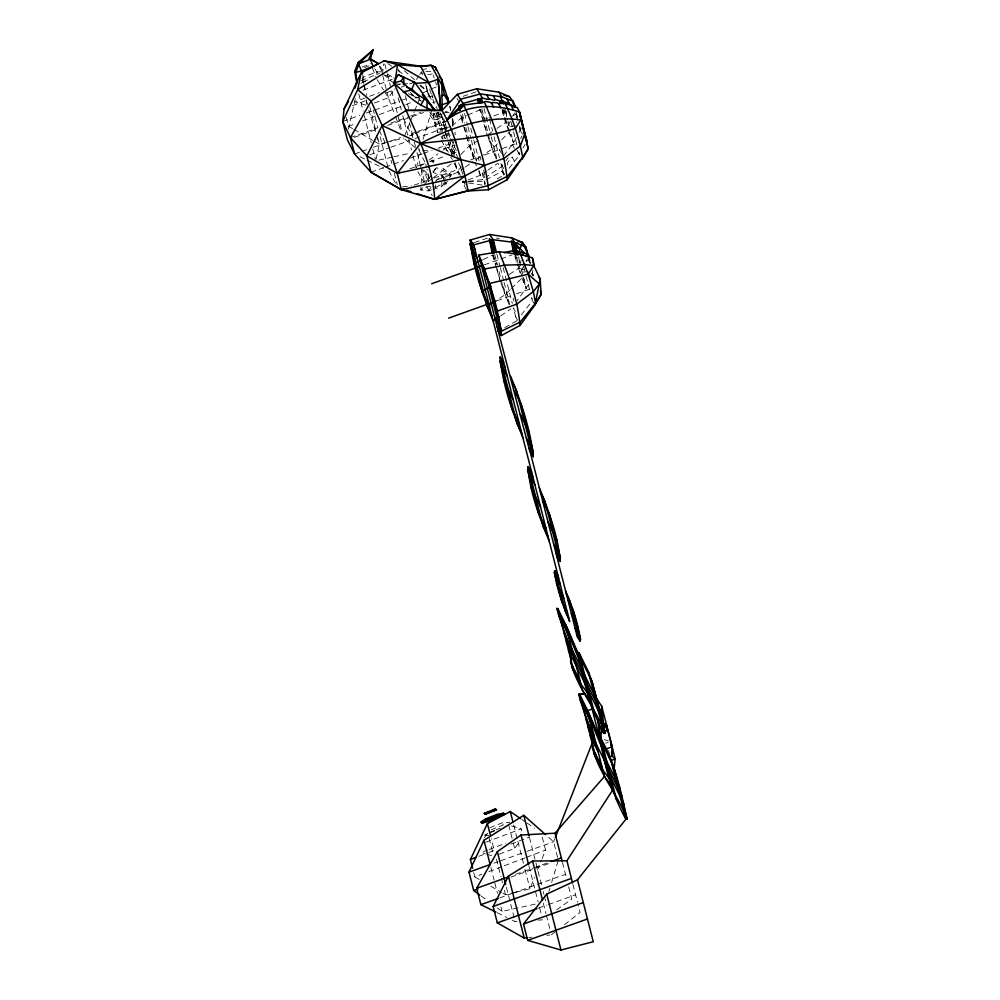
<?xml version="1.0" encoding="UTF-8"?>
<svg xmlns="http://www.w3.org/2000/svg" width="1000" height="1000" viewBox="0 0 1000 1000"><rect width="100%" height="100%" fill="white"/><g stroke="black" fill="none" stroke-linecap="round" stroke-linejoin="round"><path stroke-width="0.75" stroke-dasharray="5 3.75" d="M441.788 182.312L441.763 186.588L432.95 189.438M441.8 178.038L441.812 175.188L433.175 172.638L432.837 167.625M452.762 126.337L452.812 118.8M454.162 155.75L454.775 145.075L445.513 148.387L439.4 149.05M422.05 169.8L420.737 190.025L428.537 190.863L431.475 189.913M428.35 181.612L428.75 175.387L424.038 170.287M440.575 132.025L437.638 132.375L433.562 119.763L434 113.075L436.85 112.525M348.3 129.3L355.363 98.713M382.438 74.4L383.65 63.925M514.412 161.525L512.425 157.487L512.75 155.45M416.662 167.712L419.538 151.175L418.787 148.212M452.825 156.188L454.775 145.075M531.987 274.413L532.863 270.012M376.112 159.25L379.25 144.088L377.725 138.125M497.25 178.85L503.85 175.125L502.013 171.363L502.425 169.4L505.613 165.25M423.1 139.275L432.013 109.513L437.638 132.375M548.938 891.4L549.825 888.425M551.613 882.475L558.3 860.15L553.625 841.8L547.888 836.7M453.738 142.137L450.688 150.963L445.462 143.988M504.95 109.45L503.95 112.3L489.588 117.438M519.325 265.625L518.413 268.225L507.425 275.788M520.25 263.012L521.163 260.413M554.75 838.925L553.625 841.8L524.625 852.188M404.237 136.713L410.012 122.375M410.588 120.938L414.05 112.338M414.637 110.9L416.938 105.175M417.525 103.737L419.25 99.438L408.725 93.125M515.588 892.275L529.95 888.787L534.562 877.312M537.45 870.15L541.487 860.113M542.075 858.675L545.538 850.075L541.838 835.55M520.662 138.713L521.838 135.963M515.275 125.738L507.625 126.725L510.375 121.188M513.138 115.65L514.525 112.888M528.138 271.462L520.487 272.45L523.25 266.913M526.013 261.375L527.388 258.6M516.413 137.438L513.538 142.938L503.612 155.838M519 132.525L520.288 130.062L519.338 125.787M528.425 284.788L517.25 300.55M523.175 147.975L525.025 144.462M445.5 182.162L441.763 186.588L446.037 183.775L447.638 180.75L441.812 175.188L435.288 181.412L435.637 187.413L431.912 186.137M449.775 177.3L451.275 174.713L440.625 166.513M449.825 177.138L451.275 174.713L436.463 167.65L432.05 172.075M416.45 79.488L418.913 75.713M419.738 74.45L421.388 71.938L423.162 75.55M433.175 172.638L436.463 167.65M422.537 187.512L420.737 190.025L428.038 186.275L431.075 186.725M424.325 185L431.425 175.087M431.075 187.325L428.537 190.863L430.9 189.713M502.713 164.887L501.213 166.962L486.2 176.962M505.9 160.85L508.162 157.738M374.412 103.012L388.375 97.75L395.175 88.375M484.375 837.625L487.775 832.938L494.75 830.3M499.3 854.188L514.663 848.4L519.763 841.363M519.888 154.4L518.725 152.05L519.475 155L509.137 168.325L507.287 164.562L507.663 162.575L511.075 157.812L512.425 157.487M521.312 314.925L532.35 300.725L531.6 297.762L533.913 302.462M461.012 154.412L469.25 145.925L478.25 140.512M497.388 143.863L492.088 149.062L483.2 154.9M501.637 139.7L509.075 132.425L512.788 139.975M510.262 289.575L504.95 294.775L497.325 299.775M511.325 288.538L521.938 278.137L525.65 285.7M520.725 126.962L521.25 129M522.587 134.25L518.55 127.8M452.062 125.975L461.188 118.038L466.488 115.575M430.075 161.925L432.337 160.125L435.887 162.862M428.675 181.4L432.262 178.612M433.462 177.675L451.413 163.713M551.362 934.837L554.95 932.038M564.525 924.587L580.087 912.487L577.837 903.65M420.2 166.5L427.788 161.062M429.05 160.162L437.912 153.825M442.975 150.2L445.513 148.387L444.175 143.138M556.6 909.9L571.8 899.038L568.362 885.575M468.663 181.312L482.45 179.625L484.95 177.85M436.725 179.975L457.775 172.375L464.125 167.9M465.4 167L473.038 161.625M488.462 134.275L492.125 131.75M497 128.387L505.538 122.5L511.175 124.025M468 179.975L480.312 175.287L486.625 170.963M487.887 170.1L497.975 163.175L499.963 167.213M500.75 315.812L510.838 308.888M466.7 137.125L474.312 160.738L481.925 155.725M504.837 327.562L516.725 320.838L513.425 307.887L515.962 313.05M512.325 116.137L517.125 113.425M526.388 261.175L529.987 259.15M435.637 187.413L444.275 182.812M485.925 179.825L502.013 171.363M467.812 114.963L482.675 108.775M483.325 259.45L492.6 255.138L497.275 264.625L494.7 254.525M409.363 135.863L413.65 134.15M415.075 133.588L435.05 125.612L445.575 124.85L448.088 125.8M362.175 67.138L370.625 63.812M364.6 67.575L368.825 65.912M379.775 65.938L383.488 71.838L376.763 71.862L363.525 77.05L361.488 82.3L368.475 79.662M360.988 80.65L379.513 73.388M361.075 83.2L367.7 80.612M489.812 827.7L503.05 822.513L509.762 822.475M491.238 829.737L503.15 825.062L503.05 822.513M484.712 834.887L487.362 833.85M490.012 832.812L495.3 830.738M352.537 105.662L367.975 99.8M386.05 92.925L394.387 89.763M401.325 87.125L410.887 83.5M346.337 117.575L348.55 126.287L355.575 123.625M362.587 120.962L377.975 115.113M379.363 114.588L404.375 105.087M405.763 104.562L412.7 101.925M466.35 189.8L462.537 182.05L466.637 180.487M478.812 856.3L487.238 853.1M488.638 852.562L494.25 850.438L491.275 838.713M510.938 844.1L529 837.237M473.725 872.575L474.837 876.938L481.85 874.275M488.875 871.6L502.863 866.287M504.25 865.763L525.112 857.837M526.5 857.312L545.538 850.075M392.275 79.225L363.475 90.075L364.137 92.675M369.637 96.287L379.412 92.6M496.15 829.775L500.337 828.2M485.825 842.2L521.175 828.875L522.163 832.775M487.812 849.987L481.262 852.45L485.412 853.725M489.113 849.488L505.7 843.238M431.812 88.637L436.112 87.1M342.713 121.487L359.637 115.425M366.475 112.975L399.65 101.088M400.95 100.612L406.188 98.737M423.113 92.675L427.337 91.15L432.188 101.487M432.775 102.675L435.487 101.713M350.425 137.625L377.875 127.775L373.338 109.95M390.688 123.188L409.237 116.538M410.675 116.025L420.712 112.425M354.438 137.312L377.3 129.125M387.512 125.463L423.55 112.537M437.137 115.475L441.213 114.012M442.575 113.525L449.363 111.1M436.95 119.062L442.362 117.125M354.588 154.012L360.375 151.938M361.812 151.412L367.6 149.35M373.375 147.275L384.9 143.15M390.588 141.1L400.562 137.525M416.287 131.9L407.675 134.975L402.75 115.612M417.713 131.387L444.7 121.713M369.675 154.838L387.962 148.287M390.812 147.262L409.325 140.625M415.025 138.575L445.138 127.788M485.288 118.987L488.162 117.95M371.037 172.237L383.688 167.7M385.1 167.188L392.137 164.675L391 160.2M393.562 164.163L403.525 160.588M410.65 158.038L422.075 153.938M423.5 153.425L432.1 150.338M437.837 148.287L449.312 144.175L451.562 153.012M409.938 168.8L425.475 163.238L426.613 167.7M429.775 161.688L445.55 156.037M451.275 153.988L457.013 151.925M470.438 160L480.125 156.525L481.262 160.987M484.275 155.037L498.113 150.075M502.262 148.588L518.875 142.637M414.113 185.188L429.65 179.625L426.987 169.2M433.95 178.075L461.188 168.312L459.8 162.85M484.35 264.85L499.575 259.387M500.962 258.888L512.038 254.925M497.137 300.75L512.362 295.3M516.512 293.812L530.363 288.85M494.062 863.138L497.975 861.737M500.625 860.8L523.312 852.663M515.55 874.338L532.663 868.2M534.087 867.688L548.425 862.55M510.875 877.15L549.837 863.188M499.663 897.913L511.175 893.787M512.6 893.275L565.5 874.312M538.35 908.162L546.912 905.1M548.35 904.575L575.588 894.812M463 96.312L476.238 91.862M474.4 242.525L487.625 238.075M442.5 135.838L449.475 133.775M605.638 743.15L608.3 742.438M373.913 141L379.25 144.088L384.988 142.688M386.425 142.338L403.663 138.138M502.863 893.188L505.538 894.725L514.15 892.625M378.825 160.113L392.388 157.125M393.9 156.8L410.487 153.162M497.15 907.775L502.088 911.413L536.775 903.8M432.675 96.137L426.875 96.95M506.938 111.75L503.95 112.3L501.863 108.075L508.562 131.012M514.8 253.938L516.812 258.012L519.8 257.475M421.675 69.7L429.312 68.325M427.75 74.725L432.337 73.9M447.575 121.175L435.337 123.375L428.2 112.137M450.588 126.75L436.825 129.225L435.05 125.612M467.1 182.763L462.537 182.05L467.125 181.5M402.463 186.912L411.512 185.825M528.75 937.562L531.763 937.188M546.838 935.375L549.85 935.013M441.087 116.2L433.738 117.088L429.875 112.375M422.587 150.85L430.238 150.025M415.05 97.975L419.487 97.587M425.887 71.612L431.912 71.175M433.562 119.763L444.087 119M512.4 920.2L515.138 921.55L518.2 921.363M538.088 920.138L542.675 919.85M397.875 84.2L400.962 84.038M402.512 83.95L411.775 83.462M443.925 179.488L441.812 175.188L451.275 174.713M462.537 182.05L466.975 181.875M468.45 181.825L483.237 181.238L484.837 184.488M484.738 835.4L488.762 835.375M496.413 238.175L499.35 238.412M468.625 182.987L485.375 185.575M524.038 269.738L518.413 268.225L517.312 263.888M385.2 75.25L394.888 78.238M366.05 105.225L354.975 101.812L365.45 97.863L367.1 104.35M511.488 825.9L521.175 828.875M486.8 854.15L492.337 855.863M604.25 739.6L608.275 740.875M445.262 111.575L449.212 112.863M394.75 83.188L402.75 85.925M408.363 93.637L420 98.625M425.037 174.112L428.75 175.387L427.925 179.988L422.725 169.425M374.613 68.525L376.763 71.862L379.6 73.138M360.075 156.713L365.562 159.412M366.925 160.087L383.375 168.212M497.325 912.763L506.912 917.5M387.287 73.963L393.625 77.525M348.55 126.287L352.562 128.613M353.888 129.388L372.575 140.225M474.837 876.938L481.512 880.8M490.85 886.225L501.525 892.412M387.85 63.562L391.7 66.2M398.125 70.588L404.538 74.975M521.838 819.475L525.688 822.1M526.975 822.987L534.675 828.25M419.825 85.662L427.337 91.15L429.137 98.212M481.087 895.938L486.025 899.575M421.575 101.275L419.25 99.438L421.188 101.788M404.8 139.075L417.275 149.312M383.575 74.388L392.438 82.15M404.387 70.763L414.712 79.938M420.45 85.037L427.337 91.15L425.5 84.5M410.275 92.362L413.375 95.35M441.575 140.387L445.513 148.387L449.05 152.988M531.413 273.525L533.15 275.775L532.525 272.925M436.3 106.562L435.913 107.287M442.512 130.512L442.425 131.4M533.025 301.75L535.062 304.825M426.675 186.725L432.275 195.562M377.062 79.538L383.525 89.95M384.338 91.25L388.375 97.75L394.925 115.062M445.513 148.387L447.025 150.838M450.788 156.962L452.3 159.4M417.85 171.713L424.35 182.938M433.713 162.625L432.337 160.125L432.587 163.875M388.862 170.912L395.838 183.637M379.375 66.525L382.175 71.762M441.812 175.188L444.888 181M516.075 111.5L516.6 115.625L518.737 119.963M510.1 131.762L505.538 122.5L500.75 106.375M517.2 150.375L519.475 155M512.425 144.388L514.412 148.438M484.4 118.9L479.738 109.425L487.25 135.113L494.675 150.213M501.362 153.375L499.5 149.575L500.6 153.912M503.738 168.625L500.562 162.162L503.85 175.125M502.725 170.7L504.637 174.575M457.125 98.287L459.125 102.35M460.562 115L463.188 122.1L461.287 114.663M484.913 177.763L481.737 171.3L485.062 184.35M484.125 180.7L485.4 183.275M478.675 171.325L482.45 179.625M522.35 276.225L518.413 268.225L520.425 273.888M522.962 277.488L524.2 280M447.925 131.15L453.413 142.287M446.463 130.5L443.762 125.013L447.25 138.675M449.775 137.213L447.8 133.2L448.837 137.3M450.425 138.55L456.35 150.588M435.825 112.837L443.975 129.388M445.85 133.212L447.225 135.988L442.137 116M458.438 158.787L449.888 141.4L453.1 154.012M434 113.075L439.212 123.675M447.938 141.4L454.6 154.938M458.55 162.963L461.188 168.312M460.425 175.287L453.812 161.85L459.137 175.138M463.05 180.637L465.025 184.65M441.1 136.263L442.475 139.037M496.775 269.413L500.112 280.825L507.537 295.925M515.6 316.413L517.5 320.288M444.45 180.55L446.037 183.775M403.512 118.588L412.925 137.725M418.875 149.825L424.812 161.9M379.212 130.512L385.275 142.812M436.7 107.3L437.25 108.525M442.625 129.738L441.287 127.562L441.95 130.975M443.625 134.887L444.3 135.988L444.15 134.9M437.7 112.35L438.15 113.225L438.025 112.487M509.075 132.425L513.538 142.938L511.337 134.288M521.938 278.137L526.413 288.65L518.325 256.9M496.213 158.938L488.212 137.9M509.075 304.65L500.112 280.825M474.85 162.062L476.488 166.025M440.037 112.537L442.3 118.05L441.538 114.412L444.812 129.987M372.375 68.1L375.887 76.675M443.425 135.287L445.288 138.737L444.625 135.312M395.475 116.5L400.938 130.925M445.575 124.85L446.987 128.625M437.85 112.713L438.888 114.688L438.312 112.15M437.438 112.463L439.837 117.325L438.738 112.5M421.388 71.938L422.35 74.763M425.688 84.55L430.525 99.425M429.6 89.2L432.463 97.625M433.263 75.225L434.162 77.912M435.538 82.025L436.475 84.85M368.8 110.087L376.075 133.737M376.525 135.213L379.25 144.088M514.925 256.488L517.537 265.287M492.6 255.138L496.362 267.987M461.188 118.038L466.275 135.65M445.225 131.925L447.163 138.688M448.35 142.825L452.2 156.25M362.612 80.225L363.413 83.225M362.562 73.25L363.725 82.163M516.6 115.625L517.863 120.525M519.175 125.738L520.288 130.062L519.325 126.3M511.025 121.812L513.237 130.475M513.6 131.925L516.912 144.913M505.087 109.75L507.663 119.85M508.025 121.287L509.5 127.062M503.212 109.412L507.625 126.725M528.737 258.463L530.212 264.237M532.413 272.887L533.15 275.775L532.2 272.025M489.538 118.912L492.575 130.85M494.1 136.812L499.412 157.688M484.038 108.45L490.875 135.3M491.262 136.788L496.85 158.737L492.088 149.062L488.075 133.325M523.525 266.087L525.737 274.75M526.1 276.2L530.15 292.075M481.838 108.812L487.713 131.875M480.637 109.162L486.512 132.225M516.812 258.012L517.913 262.337M518.288 263.788L520.487 272.45M514.738 253.787L516.938 262.45M483.537 169.925L485.05 175.875M470.75 128.138L473.4 138.55M473.775 140.037L479.087 160.888M513.1 298.188L513.837 301.062M464.55 113.387L467.587 125.3M467.962 126.788L471 138.7M471.375 140.188L476.675 161.025L469.25 145.925L463.938 125.087M479.075 170.413L480.312 175.287M503.162 267.613L512.288 303.412M462.438 114.125L464.712 123.05M465.85 127.525L474.312 160.738M496.912 254.175L499.95 266.1M500.325 267.587L503.738 281.012M504.125 282.512L509.712 304.462L504.95 294.775L498.375 268.95M493.5 254.875L496.075 264.975M496.438 266.413L499.75 279.387M449.95 106.275L450.712 109.262M449.688 106.512L450.725 110.612M461.562 169.788L462.688 174.213M608.575 750.475L609.688 754.875M444.425 119.95L446.675 128.787M455.35 162.85L457.775 172.375M431.863 94.787L432.587 97.613M432.938 99.025L434.338 104.537M436.438 112.75L441.325 131.938M442.4 136.175L443.125 139M398.638 69.1L399.387 72.062M405.425 95.775L408.7 108.625M409.363 122.475L413.212 137.587M414.35 142.075L415.487 146.537M417.013 152.5L420.462 166.062M420.85 167.575L424.7 182.675M398.2 97.75L401.238 109.663M408.812 139.438L411.475 149.863M412.987 155.812L416.012 167.725M384.762 63.913L387.038 72.888M387.425 74.375L390.85 87.825M391.613 90.812L397.575 114.225M397.95 115.725L402.137 132.162M382.762 75.7L386.062 88.675M387.062 92.562L388.375 97.75M394.312 173.212L397.212 184.613M572.938 884.388L577.463 902.188M380.15 136.713L388.475 169.425M562.463 862.4L566.2 877.075M362.375 77.812L363.862 83.675M364.237 85.138L366.85 95.4M369.825 107.062L376.213 132.15M358.775 93.9L363.137 111.05M364.225 115.312L371.225 142.762M372.75 148.763L375.425 159.262M529.45 837.525L541.675 885.512M543.175 891.45L543.938 894.412M544.312 895.888L545.825 901.812M543.288 903.138L545.975 913.675M546.362 915.188L550.212 930.3M529.038 866.25L538.138 901.988M539.65 907.95L541.538 915.387M513.713 825.013L517.137 838.462M517.888 841.462L523.475 863.375M525 869.35L529.95 888.787M508.713 825.037L512.675 840.612M513.337 843.2L514.663 848.4M506.438 887.362L515.138 921.55M496.475 859.15L500.975 876.825M501.35 878.312L502.488 882.788M504.387 890.25L505.538 894.725M489.087 838.125L493.387 854.987M490.875 867.375L494.113 880.075M494.825 882.9L497.5 893.4M500.938 906.912L502.088 911.413M516.838 114.388L517.463 117.238M529.388 258.688L530.65 264.387M452.65 118.325L453.988 125.988M363.825 84.725L365.112 92.2M366.4 99.675L367.175 104.15M505.962 111.825L506.725 117.25M518.825 257.55L519.6 262.962M528.763 255.837L529.475 261.35M452.212 119.375L452.75 127.837M528.95 258.925L529.125 262.013M516.087 113.2L516.625 122.463M455.05 132.113L455.163 134.913M376.763 71.862L376.863 74.425"/><path stroke-width="1.5" d="M448.812 101.812L441.637 79.425L435.425 67.225L431.163 65.325L419.888 66.087L384 60.925L361.138 72.938L344.113 108.863L342.713 121.487L347.388 139.838L354.588 154.012L371.037 172.237L401.4 189.75L434.675 199.363L466.987 191.1L488.575 189.737C485.275 160.6 475.788 131.875 463.837 105.062L446.763 120.113L460.913 99.113L480.363 94L501.788 96.762L512.925 101.188L515.75 107.413M532.388 257.8L533.75 265.6L540.188 279.05L541.1 294.475L535.062 304.825L520.05 325.45L501.45 335.462C498.6 307.825 489.2 280.863 478.837 255.113L499.113 251.675L520.588 254.55L532.388 257.8L534.225 265.012M578.212 678.637L578.4 674.25M600.05 764.425L600.237 760.037M426.875 108.525L427.262 100.738L410.863 90.138L401.25 81.062L393.413 82.737C405.962 93.325 418.137 107.3 434.9 110.425L414.738 82.3L398.312 74.65L393.413 82.737M570.638 662.062C571.888 643.325 560.625 626.388 556.962 608.387L557.95 608.862L565.825 624.875L577.7 652.412L592.075 681.612L602.025 718.263L605.25 733.35L604.062 733.4C589.938 708.45 583.375 680.263 577.7 652.412L579.075 652.725L588.288 671.45L592.075 681.612L605.25 733.35C595.925 708.538 577.225 687.925 570.638 662.062L580.288 681.7M577.5 879.8L593.263 941.737L560.962 950L527.675 940.387L523.513 924L546.737 894.137L577.5 879.8L625.9 819.188L627.087 819.137C617.775 794.325 599.075 773.713 592.475 747.85C593.737 729.112 582.463 712.188 578.812 694.175L584.862 693.75M499.487 316.675L493.175 321.012C482.713 295.087 472.75 267.9 470.262 240.025L489.588 234.462L511.688 237.887L522.325 242.4L525.8 246.912L528.425 257.262M613.975 770.2L615.15 759.013L610.95 741.725L601.737 706.325L595.325 696.562M488.575 189.737L507.175 179.737C504.688 153.025 495.25 126.762 484.4 102.2L485.125 101.475L489.513 102.05L491.65 103.175L493.5 106.925M520.05 325.45C517.925 300.062 508.663 275.287 499.113 251.675M500.763 107.9L498.762 103.85L499.425 103.088L506.025 103.65L517.388 107.737L519.525 112.075L528.225 148.763L522.688 157.35L507.5 176.262L488.675 185.4L434.675 199.363C432.512 158.125 409.538 121.95 394.787 84.362L397.5 64.65L384 60.925M535.062 304.825L540.188 279.05L538.812 276.775M361.138 72.938L357.688 89.612L342.713 121.487L350.425 137.625L354.588 154.012M507.175 179.737L522.688 157.35C519.4 138.988 513.675 120.975 505.45 104.213M354.75 71.45L355.763 72.438L361.912 70.725L373.175 66.3L370.25 59.275L373.013 50L357.962 62.713L354.75 71.45L356.85 83.287M355 88.112L357.013 82.2L355.763 72.438L358.988 63.7L373.013 50L369.237 58.288L378.3 63.587L373.175 66.3M506.45 105.2L507.45 102.35M517.812 255.175L522.325 242.4L518.1 241.25M523 255.212L523.925 252.6L514.275 242.662L516.225 247.338L520.7 249.288M488.675 98.6L488.075 99.462L482.35 98.038L463.05 103.45L446.763 120.113C467.575 103.65 495.425 103.763 519.525 112.075L524.55 134.325L520.475 145.875L503.85 158.425L484.475 165.375L464.95 175.963L434.675 199.363L417.038 193.65M613.362 768.425L614.3 765.775M555.312 837.487L592.925 741.175M419.425 96.675L411.887 89.05L414.738 82.3L412.587 82.55M479.85 895.037L473.675 890.487L469 872.125L483.963 840.25L523.787 815.288L545.588 834.663M472.612 868.213L470.4 859.5L487.413 823.575L510.288 811.562L520.55 818.587M464.95 175.963C459.375 153.45 453.837 130.638 442 110.425L406.287 110.388L382.163 125.487L366.863 155.85L371.037 172.237L401.4 189.75L464.95 175.963L468.175 191.05L466.987 191.1M527.238 937.738L524.225 938.1L497.312 922.875L493.137 906.488L508.438 876.137L532.562 861.025L566.912 860.75L612.725 789.938L577.7 652.412L578.362 655.537M420.975 104.95L424.312 98.95M495.95 912.087L480.875 904.65L476.7 888.263L497.35 851.675L521.075 835L555.037 833.213L604.425 776.488L587.675 710.662L579.788 694.65L578.812 694.175L588.475 713.812M515.062 105.525L514.388 106.688L510.037 104.362L506.538 98.65M522.2 159.1L528.225 148.763L519.525 112.075L526.875 140.95L525.275 137.7M344.113 108.863L348.55 101.438M401.25 81.062L403.7 77.013L404.025 84.825M482.475 269.387L489.412 283.488L528.2 274.2L533.75 265.6L524.812 264.562L504.688 265.138L484.538 269.037L480.087 259.988M494.6 317.025L501.538 331.112L520.363 321.987L535.55 303.075L541.1 294.475L540.413 290.575M493.3 95.675L495.15 99.425L494.55 100.3L488.812 98.875L486.825 94.838M442.175 109.05L441.85 85.037L431.163 65.325L420.875 66.55L397.5 64.65L357.688 89.612L371.062 101.037L382.163 125.487L420.45 143.5C452.337 139.525 484.462 138.162 515.337 128.488L520.875 119.887C485.887 115.288 451.037 127.45 420.45 143.5L397.225 173.363L401.4 189.75L404.225 188.738M500.238 96.562L502.238 100.612L501.55 101.475L495.15 99.425M371.238 52.2L373.013 50M491.65 103.175L492.35 102.413L497.075 102.863L498.762 103.85M514.5 107.325L512.925 101.188L509.462 96.675L498.825 92.163L476.725 88.75L457.388 94.312L442 110.425L406.287 110.388M508.675 102.987L508.088 103.6L502.238 100.612M394.787 84.362L371.062 101.037L350.425 137.625L366.863 155.85L397.225 173.363L460.775 159.575L484.475 165.375M481.025 822.087L485.637 818.888L496.912 814.463L503.562 813.238L504.575 814.225L488.188 821.363L482.05 823.088L481.025 822.087L503.562 813.238M491.938 316.137L487.175 306.45L496.062 300.613M489.55 306.737L482.113 291.637L491.112 286.238M500.875 329.8L498.237 331.287L530.1 452.5L533.3 456.662C530.45 429.038 521.062 402.075 510.7 376.325M485.275 814.35L495.513 808.925L496.538 809.925L485.275 814.35L484.25 813.35L495.513 808.925M482 260.062L474.05 263.762L478.713 273.238M362.188 61.05L357.962 62.713L362.562 73.25M358.988 63.7L370.25 59.275M482.05 823.088L504.575 814.225M470.4 859.5L476.012 857.362M440.988 110.113L438.013 79.25L428.75 82.575L414.862 83.3M441.512 95.95L444.375 94.925L447.675 97.338L448.638 102.413L441.838 104.85M400.05 172.35L397.225 173.363L382.163 125.487M431.662 283.738L482.975 265.338M515.475 253.688L514.8 253.938L513.175 250.625L511.587 242.175M448.6 318.163L495.763 301.25M598.312 721.225L600.212 741.325L587.675 710.662L593 708.75M600.85 732.913L607.725 730.45L606.788 725.337L603.4 722.962L601.737 706.325L600.913 716.1M605.013 749.3L611.9 746.838L610.95 741.725L611.2 745.975M608.9 756.938L611.788 755.9L615.15 759.013L611.038 760.487M469 872.125L490.15 864.55L483.963 840.25M476.7 888.263L508.425 876.888M551.287 861.525L561.325 857.925M473.675 890.487L477.9 888.962M480.875 904.65L498.212 898.438M493.137 906.488L571.413 878.425M497.312 922.875L536.925 908.675M523.513 924L583.3 902.575M527.675 940.387L587.463 918.962M482.113 291.637L469.988 244L472.925 243.012M484.25 813.35L496.538 809.925M487.175 306.45L470.262 240.025L473.787 244.838L493.225 239.725L514.65 242.488L525.8 246.912L527.4 253.188M410.863 90.138L403.35 91.912L405.85 92.775M504.363 252.562L513.175 250.625L523.925 252.6L528.763 255.837L525.775 256.375M585.375 693.7L579.788 694.65L595.75 757.325M463.837 105.062L484.4 102.2M517.725 242.987L513.138 243.575L516.075 255.125M523.925 252.6L514.738 253.787L511.425 240.8M598.013 719.675L599.55 738.2L613.913 767.4L627.087 819.137C620.988 791.538 615.138 763.3 600.913 738.525L599.55 738.2L587.675 710.662M503.825 95.162L509.462 96.675M406.75 190.312L411.163 191.75M406.688 87.275L411.887 89.05M431.675 65.8L435.425 67.225L436.175 70.15M420.45 143.5L460.775 159.575M419.888 66.087L420.875 66.55L428.75 82.575L440.637 110.113L438.013 79.25M369.237 58.288L378.3 63.587M398.312 74.65L403.5 77.525M397.5 64.65L428.75 82.575L429.888 85.35M432.675 108.513L434.9 110.425L427.262 100.738M520.588 254.55L528.2 274.2L539.362 283.988L533.337 291.588L516.725 304.15L497.337 311.087L492.987 302.25M496.912 814.463L499.462 816.938M485.637 818.888L488.188 821.363M422.287 94.663L434.9 110.425M484.538 269.037L501.45 335.462L498.237 331.287L478.837 255.113M589.65 699.875L582.587 690.7L565.825 624.875L578.35 655.5M604.425 776.488L611.5 785.662M587.75 693.263L580.913 684.125L573.038 668.112M609.6 779.05L602.762 769.912L594.875 753.9M439.275 76.25L441.637 79.425L444.375 94.925L448.638 102.413M457.388 94.312L463.05 103.45M503.587 361.875L500.062 357.062C502.55 384.938 512.513 412.125 522.987 438.05M556.888 556.75L560.212 561.362C558.088 535.975 548.825 511.2 539.275 487.587M476.725 88.75L482.35 98.038M489.588 234.462L493.225 239.725L496.525 252.675L489.762 238.938M531.65 472.1L528.013 466.838C529.75 492.438 539.637 517.475 549.263 541.263M498.825 92.163L501.788 96.762M511.688 237.887L514.65 242.488L517.587 254.013M557.938 575.312L554.975 570.712L554.338 572.188C557.163 589.212 562.737 605.725 569.688 621.487L473.787 244.838M603.4 722.962L607.725 730.45L611.9 746.838L611.788 755.9L611.538 751.65M520.275 117.062L521.35 119.225M521.6 123.263L523.2 126.512M511.35 105.838L513.625 110.463M523.425 130.412L525.025 133.663M501.512 100.375L502.75 102.9M479.575 98.663L481.625 102.812M460.462 105.087L461.825 107.85M513.55 241.663L515.4 245.438M512.1 241.462L516.85 251.137M492.312 240L494.35 244.15M470.262 240.025L475.025 249.713M469.988 244L477.413 259.1M497 326.413L501.45 335.462M504.825 366.75L500.062 357.062L516.975 423.488L521.737 433.175M511.938 381.2L516.388 390.238L533.3 456.662L528.85 447.625M507.212 376.138L499.787 361.037L511.912 408.675L519.35 423.775M514.325 390.6L521.263 404.7L533.4 452.325L526.462 438.225M503.85 380.8L513.288 399.963M520.4 414.412L529.2 432.3M532.775 476.525L528.013 466.838L543.375 527.15L548.138 536.838M540.4 492.013L544.85 501.05L560.212 561.362L555.763 552.325M534.95 485.05L527.525 469.95L538.538 513.212L545.962 528.312M542.575 500.538L549.513 514.637L560.525 557.888L553.587 543.787M531.025 487.525L540.462 506.688M548.075 522.163L556.888 540.062M558.688 578.275L554.975 570.712L565.225 610.975L568.938 618.525M566.312 593.763C573.5 608 577.587 623.688 580.525 639.312L580.025 641.062L577.312 636.975L530.6 453.537M560.138 583.962L554.338 572.188L561.7 601.062L567.487 612.837M567.762 599.45L573.175 610.45L580.525 639.312L575.112 628.325M556.462 583.45L563.812 598.4M571.438 613.888L578.3 627.837M576.562 634.012L580.025 641.062L569.775 600.812L565.55 590.8M556.962 608.387L566.625 628.013M559.612 615.425L567.5 631.438L579.375 660.35M558.45 614.237L568.112 633.875M564.237 633.575L597.85 701.888M566.325 641.762L599.938 710.075M568.413 649.963L602.025 718.263M572.125 667.913L581.788 687.55M581.462 701.213L589.338 717.225L601.225 746.137L601.188 743.138M580.3 700.025L589.963 719.663M586.087 719.362L593.962 735.375M619.7 787.675L602.688 753.1L606.862 769.488L623.862 804.062M588.175 727.562L621.775 795.863M590.25 735.75L598.138 751.762M592.475 747.85L602.137 767.487M593.962 753.7L603.625 773.337M599.212 737.425L600.212 741.325L599.55 738.2C605.212 766.05 611.788 794.237 625.9 819.188L610.125 757.25M522.325 242.4L528.763 255.837M524.55 134.325L526.875 140.95M564.8 625.95L570.013 641.312M586.638 711.737L591.862 727.1M513.175 250.625L514.05 253.55M528.2 274.2L533.337 291.588L535.55 303.075M512.938 101.213L514.525 107.475M502.9 101.137L503.625 103.987M501 100.75L501.737 103.637M500.025 100.85L500.763 103.737M481.488 98.425L482.575 102.7M479.263 98.713L480.363 103.038M478.062 99.075L479.162 103.4M462.163 103.987L462.837 106.675M460.163 105.188L460.925 108.175M459.4 107.225L460.15 110.2M491.037 240.15L494.338 253.088M489.462 239.025L493.137 253.438M455 139.312L455.75 142.262M489.412 283.488L501.538 331.112M588.288 671.45L604.062 733.4M579.075 652.725L594.85 714.675M600.913 738.525L616.688 800.462M580.837 667.312L585.013 683.7M591.688 730.75L595.862 747.138M589.412 726.125L593.587 742.513M581.65 699.95L583.15 705.812M595.325 753.637L596.812 759.488M557.95 608.862L573.9 671.538M580.087 696.775L581.575 702.625M593.763 750.45L595.25 756.3M566.912 860.75L572.55 882.9M555.037 833.213L562.087 860.913M546.737 894.137L560.962 950M523.787 815.288L529.075 836.038M532.562 861.025L542.537 900.163M521.075 835L528.65 864.762M510.288 811.562L512.95 822.025M508.438 876.137L524.225 938.1M497.35 851.675L505.675 884.375M487.413 823.575L490.525 835.788M458.688 105.887L459.625 110.45M477.688 99.175L478.275 102.112M489.387 239.037L492.312 253.675M499.513 100.675L500.037 103.5M441.637 79.425L441.85 85.037M601.038 728.112L601.163 740.138"/></g></svg>
